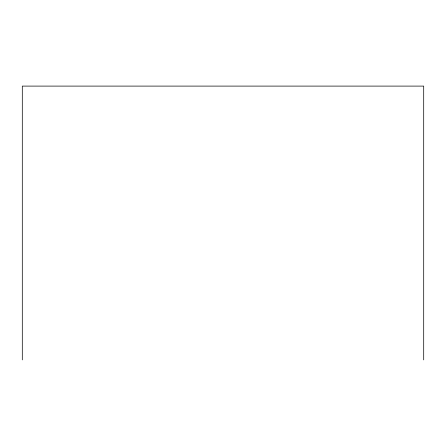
<?xml version="1.0" encoding="UTF-8"?>
<svg xmlns="http://www.w3.org/2000/svg" width="446" height="446" viewBox="0 0 446 446"><rect width="100%" height="100%" fill="white"/><g stroke="black" fill="none" stroke-linecap="round" stroke-linejoin="round"><path stroke-width="0.67" d="M423.7 359.9L423.7 86.1L22.3 86.1L22.3 359.9"/></g></svg>
